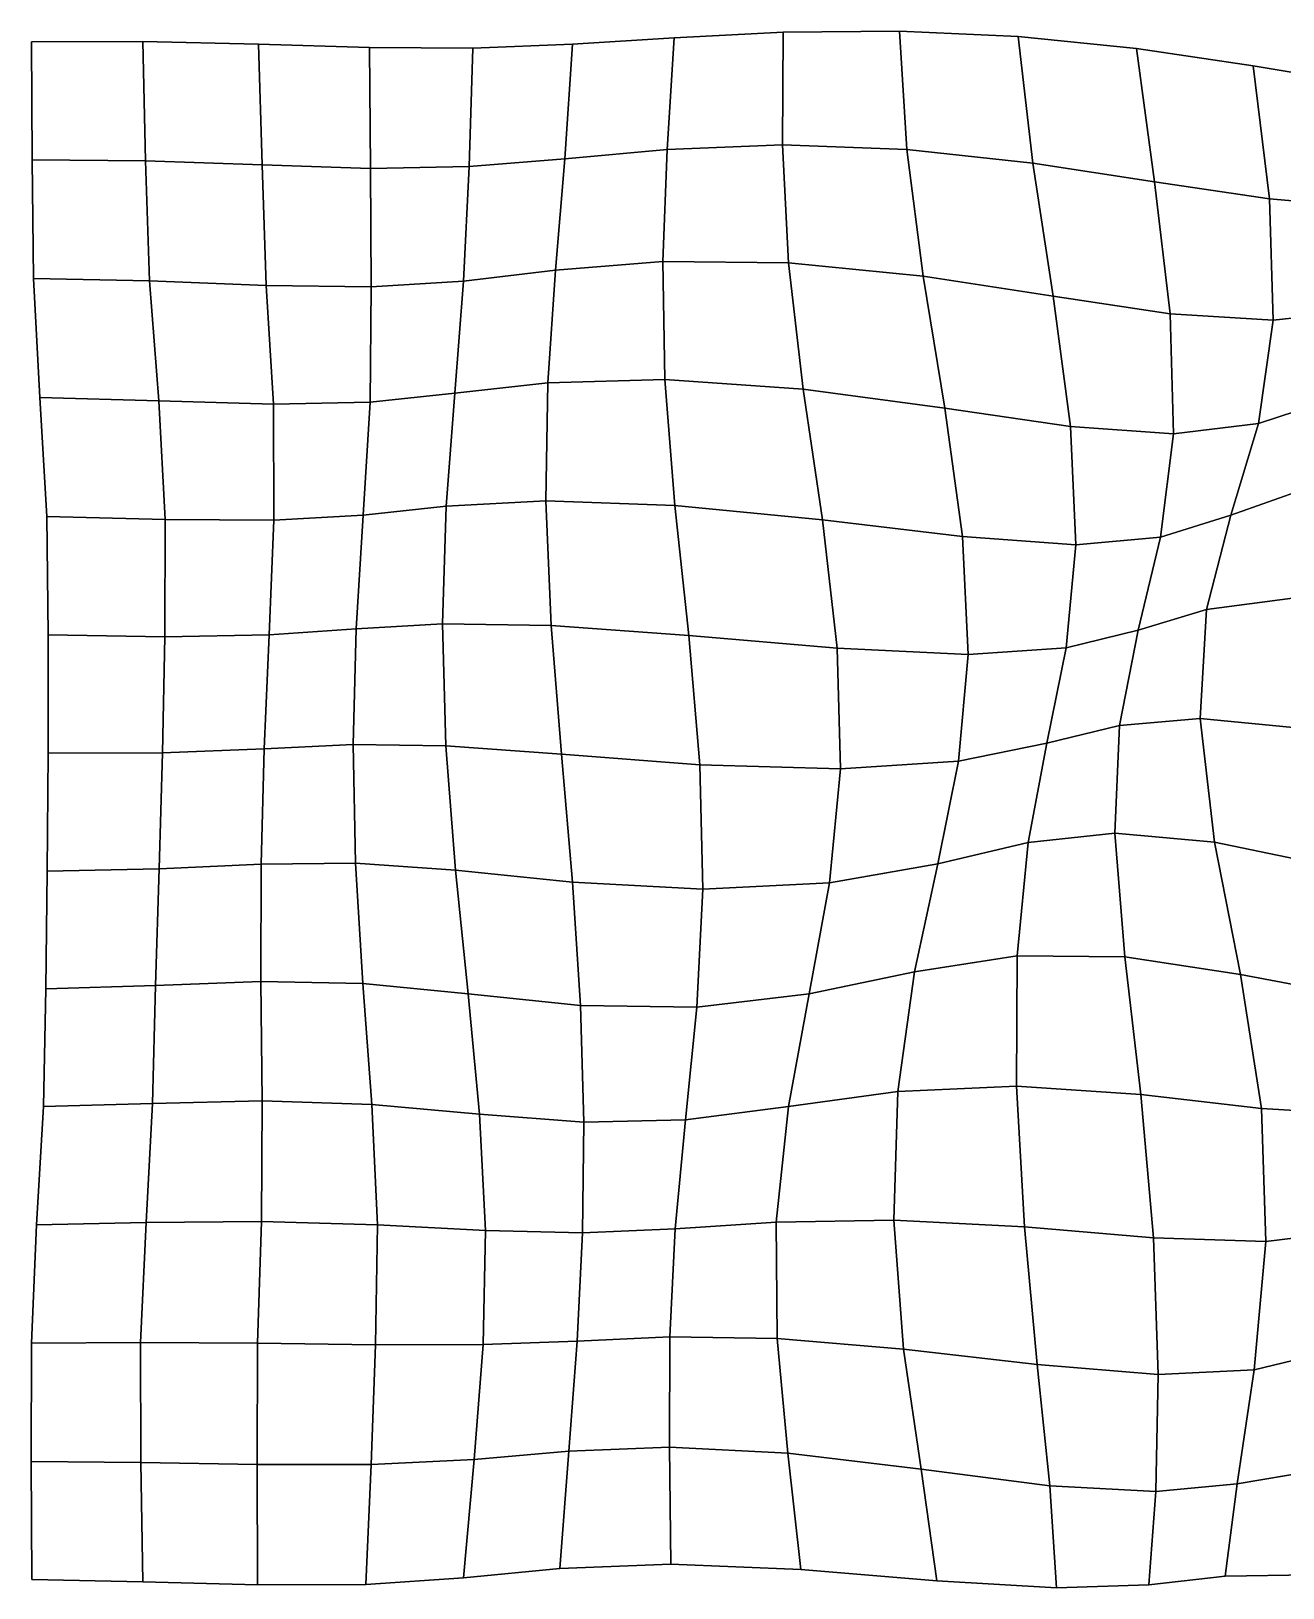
# Model space of a CAD drawing. Extents: x -161 to 228, y -141 to 124.
# Drawn here: x -160.5 to 38.8, y -127.3 to 120.7 of the extents above; entities that cross this region are included whole.
import ezdxf

# ---------------------------------------------------------------- set-up
doc = ezdxf.new("R2010")
doc.units = 0

msp = doc.modelspace()

# ---------------------------------------------------------------- linework, layer by layer
for points in [[(-160.384949, 100.178741, -1.357728), (-142.300522, 100.053879, -1.408922), (-142.7435, 119.054535, -1.38589), (-160.458786, 119.004227, -1.338084)], [(-160.384949, 100.178741, -1.357728), (-160.458786, 119.004227, -1.338084), (-142.7435, 119.054535, -1.38589), (-142.300522, 100.053879, -1.408922)], [(-142.300522, 100.053879, -1.408922), (-123.758606, 99.385094, -1.36511), (-124.346878, 118.637657, -1.393249), (-142.7435, 119.054535, -1.38589)], [(-142.300522, 100.053879, -1.408922), (-142.7435, 119.054535, -1.38589), (-124.346878, 118.637657, -1.393249), (-123.758606, 99.385094, -1.36511)], [(-75.519615, 100.346245, -1.268009), (-59.221642, 101.844704, -1.053401), (-58.14576, 119.648933, -1.196421), (-74.338524, 118.599152, -1.436827)], [(-75.519615, 100.346245, -1.268009), (-74.338524, 118.599152, -1.436827), (-58.14576, 119.648933, -1.196421), (-59.221642, 101.844704, -1.053401)], [(-59.221642, 101.844704, -1.053401), (-40.890156, 102.580353, -0.686185), (-40.768822, 120.534836, -0.722255), (-58.14576, 119.648933, -1.196421)], [(-59.221642, 101.844704, -1.053401), (-58.14576, 119.648933, -1.196421), (-40.768822, 120.534836, -0.722255), (-40.890156, 102.580353, -0.686185)], [(-40.890156, 102.580353, -0.686185), (-21.054384, 101.857925, -0.446869), (-22.252958, 120.698212, -0.2641), (-40.768822, 120.534836, -0.722255)], [(-40.890156, 102.580353, -0.686185), (-40.768822, 120.534836, -0.722255), (-22.252958, 120.698212, -0.2641), (-21.054384, 101.857925, -0.446869)], [(-21.054384, 101.857925, -0.446869), (-0.981078, 99.677773, -0.624965), (-3.31605, 119.832596, -0.153397), (-22.252958, 120.698212, -0.2641)], [(-21.054384, 101.857925, -0.446869), (-22.252958, 120.698212, -0.2641), (-3.31605, 119.832596, -0.153397), (-0.981078, 99.677773, -0.624965)], [(-0.981078, 99.677773, -0.624965), (18.378553, 96.699692, -1.208621), (15.499022, 117.907082, -0.508927), (-3.31605, 119.832596, -0.153397)], [(-0.981078, 99.677773, -0.624965), (-3.31605, 119.832596, -0.153397), (15.499022, 117.907082, -0.508927), (18.378553, 96.699692, -1.208621)], [(-123.758606, 99.385094, -1.36511), (-106.474648, 98.821465, -1.302998), (-106.657997, 118.088188, -1.401942), (-124.346878, 118.637657, -1.393249)], [(-123.758606, 99.385094, -1.36511), (-124.346878, 118.637657, -1.393249), (-106.657997, 118.088188, -1.401942), (-106.474648, 98.821465, -1.302998)], [(-106.474648, 98.821465, -1.302998), (-90.7509, 99.106941, -1.299871), (-90.212784, 117.98687, -1.449979), (-106.657997, 118.088188, -1.401942)], [(-106.474648, 98.821465, -1.302998), (-106.657997, 118.088188, -1.401942), (-90.212784, 117.98687, -1.449979), (-90.7509, 99.106941, -1.299871)], [(-90.7509, 99.106941, -1.299871), (-75.519615, 100.346245, -1.268009), (-74.338524, 118.599152, -1.436827), (-90.212784, 117.98687, -1.449979)], [(-90.7509, 99.106941, -1.299871), (-90.212784, 117.98687, -1.449979), (-74.338524, 118.599152, -1.436827), (-75.519615, 100.346245, -1.268009)], [(18.378553, 96.699692, -1.208621), (36.692879, 93.958305, -1.828453), (34.093605, 115.154266, -1.102089), (15.499022, 117.907082, -0.508927)], [(18.378553, 96.699692, -1.208621), (15.499022, 117.907082, -0.508927), (34.093605, 115.154266, -1.102089), (36.692879, 93.958305, -1.828453)], [(36.692879, 93.958305, -1.828453), (53.955246, 92.505173, -1.999195), (52.500904, 112.086723, -1.490066), (34.093605, 115.154266, -1.102089)], [(36.692879, 93.958305, -1.828453), (34.093605, 115.154266, -1.102089), (52.500904, 112.086723, -1.490066), (53.955246, 92.505173, -1.999195)], [(-77.016464, 82.626167, -1.197843), (-59.951984, 83.989044, -1.142582), (-59.221642, 101.844704, -1.053401), (-75.519615, 100.346245, -1.268009)], [(-77.016464, 82.626167, -1.197843), (-75.519615, 100.346245, -1.268009), (-59.221642, 101.844704, -1.053401), (-59.951984, 83.989044, -1.142582)], [(-59.951984, 83.989044, -1.142582), (-39.918171, 83.780708, -0.956064), (-40.890156, 102.580353, -0.686185), (-59.221642, 101.844704, -1.053401)], [(-59.951984, 83.989044, -1.142582), (-59.221642, 101.844704, -1.053401), (-40.890156, 102.580353, -0.686185), (-39.918171, 83.780708, -0.956064)], [(-39.918171, 83.780708, -0.956064), (-18.458668, 81.679085, -0.871977), (-21.054384, 101.857925, -0.446869), (-40.890156, 102.580353, -0.686185)], [(-39.918171, 83.780708, -0.956064), (-40.890156, 102.580353, -0.686185), (-21.054384, 101.857925, -0.446869), (-18.458668, 81.679085, -0.871977)], [(-18.458668, 81.679085, -0.871977), (2.258194, 78.476555, -1.11903), (-0.981078, 99.677773, -0.624965), (-21.054384, 101.857925, -0.446869)], [(-18.458668, 81.679085, -0.871977), (-21.054384, 101.857925, -0.446869), (-0.981078, 99.677773, -0.624965), (2.258194, 78.476555, -1.11903)], [(-160.176788, 81.282349, -1.377606), (-141.668961, 80.922768, -1.414984), (-142.300522, 100.053879, -1.408922), (-160.384949, 100.178741, -1.357728)], [(-160.176788, 81.282349, -1.377606), (-160.384949, 100.178741, -1.357728), (-142.300522, 100.053879, -1.408922), (-141.668961, 80.922768, -1.414984)], [(-141.668961, 80.922768, -1.414984), (-123.078262, 80.170738, -1.289714), (-123.758606, 99.385094, -1.36511), (-142.300522, 100.053879, -1.408922)], [(-141.668961, 80.922768, -1.414984), (-142.300522, 100.053879, -1.408922), (-123.758606, 99.385094, -1.36511), (-123.078262, 80.170738, -1.289714)], [(-123.078262, 80.170738, -1.289714), (-106.362785, 79.942047, -1.146282), (-106.474648, 98.821465, -1.302998), (-123.758606, 99.385094, -1.36511)], [(-123.078262, 80.170738, -1.289714), (-123.758606, 99.385094, -1.36511), (-106.474648, 98.821465, -1.302998), (-106.362785, 79.942047, -1.146282)], [(-91.675919, 80.878006, -1.137719), (-77.016464, 82.626167, -1.197843), (-75.519615, 100.346245, -1.268009), (-90.7509, 99.106941, -1.299871)], [(-91.675919, 80.878006, -1.137719), (-90.7509, 99.106941, -1.299871), (-75.519615, 100.346245, -1.268009), (-77.016464, 82.626167, -1.197843)], [(2.258194, 78.476555, -1.11903), (20.888704, 75.657555, -1.620134), (18.378553, 96.699692, -1.208621), (-0.981078, 99.677773, -0.624965)], [(2.258194, 78.476555, -1.11903), (-0.981078, 99.677773, -0.624965), (18.378553, 96.699692, -1.208621), (20.888704, 75.657555, -1.620134)], [(-106.362785, 79.942047, -1.146282), (-91.675919, 80.878006, -1.137719), (-90.7509, 99.106941, -1.299871), (-106.474648, 98.821465, -1.302998)], [(-106.362785, 79.942047, -1.146282), (-106.474648, 98.821465, -1.302998), (-90.7509, 99.106941, -1.299871), (-91.675919, 80.878006, -1.137719)], [(20.888704, 75.657555, -1.620134), (37.291821, 74.657455, -1.99546), (36.692879, 93.958305, -1.828453), (18.378553, 96.699692, -1.208621)], [(20.888704, 75.657555, -1.620134), (18.378553, 96.699692, -1.208621), (36.692879, 93.958305, -1.828453), (37.291821, 74.657455, -1.99546)], [(37.291821, 74.657455, -1.99546), (52.091236, 76.2258, -1.859146), (53.955246, 92.505173, -1.999195), (36.692879, 93.958305, -1.828453)], [(37.291821, 74.657455, -1.99546), (36.692879, 93.958305, -1.828453), (53.955246, 92.505173, -1.999195), (52.091236, 76.2258, -1.859146)], [(-93.063492, 63.033962, -1.003743), (-78.246712, 64.694389, -1.275693), (-77.016464, 82.626167, -1.197843), (-91.675919, 80.878006, -1.137719)], [(-93.063492, 63.033962, -1.003743), (-91.675919, 80.878006, -1.137719), (-77.016464, 82.626167, -1.197843), (-78.246712, 64.694389, -1.275693)], [(-78.246712, 64.694389, -1.275693), (-59.594452, 65.179359, -1.476064), (-59.951984, 83.989044, -1.142582), (-77.016464, 82.626167, -1.197843)], [(-78.246712, 64.694389, -1.275693), (-77.016464, 82.626167, -1.197843), (-59.951984, 83.989044, -1.142582), (-59.594452, 65.179359, -1.476064)], [(-59.594452, 65.179359, -1.476064), (-37.56287, 63.670246, -1.440945), (-39.918171, 83.780708, -0.956064), (-59.951984, 83.989044, -1.142582)], [(-59.594452, 65.179359, -1.476064), (-59.951984, 83.989044, -1.142582), (-39.918171, 83.780708, -0.956064), (-37.56287, 63.670246, -1.440945)], [(-37.56287, 63.670246, -1.440945), (-15.030959, 60.645325, -1.301701), (-18.458668, 81.679085, -0.871977), (-39.918171, 83.780708, -0.956064)], [(-37.56287, 63.670246, -1.440945), (-39.918171, 83.780708, -0.956064), (-18.458668, 81.679085, -0.871977), (-15.030959, 60.645325, -1.301701)], [(-159.163162, 62.337269, -1.396685), (-140.178253, 61.823906, -1.40298), (-141.668961, 80.922768, -1.414984), (-160.176788, 81.282349, -1.377606)], [(-159.163162, 62.337269, -1.396685), (-160.176788, 81.282349, -1.377606), (-141.668961, 80.922768, -1.414984), (-140.178253, 61.823906, -1.40298)], [(-140.178253, 61.823906, -1.40298), (-121.92572, 61.269581, -1.171203), (-123.078262, 80.170738, -1.289714), (-141.668961, 80.922768, -1.414984)], [(-140.178253, 61.823906, -1.40298), (-141.668961, 80.922768, -1.414984), (-123.078262, 80.170738, -1.289714), (-121.92572, 61.269581, -1.171203)], [(-121.92572, 61.269581, -1.171203), (-106.537506, 61.597912, -0.950248), (-106.362785, 79.942047, -1.146282), (-123.078262, 80.170738, -1.289714)], [(-121.92572, 61.269581, -1.171203), (-123.078262, 80.170738, -1.289714), (-106.362785, 79.942047, -1.146282), (-106.537506, 61.597912, -0.950248)], [(-106.537506, 61.597912, -0.950248), (-93.063492, 63.033962, -1.003743), (-91.675919, 80.878006, -1.137719), (-106.362785, 79.942047, -1.146282)], [(-106.537506, 61.597912, -0.950248), (-106.362785, 79.942047, -1.146282), (-91.675919, 80.878006, -1.137719), (-93.063492, 63.033962, -1.003743)], [(-15.030959, 60.645325, -1.301701), (5.020063, 57.685654, -1.275159), (2.258194, 78.476555, -1.11903), (-18.458668, 81.679085, -0.871977)], [(-15.030959, 60.645325, -1.301701), (-18.458668, 81.679085, -0.871977), (2.258194, 78.476555, -1.11903), (5.020063, 57.685654, -1.275159)], [(5.020063, 57.685654, -1.275159), (21.3964, 56.555374, -1.363737), (20.888704, 75.657555, -1.620134), (2.258194, 78.476555, -1.11903)], [(5.020063, 57.685654, -1.275159), (2.258194, 78.476555, -1.11903), (20.888704, 75.657555, -1.620134), (21.3964, 56.555374, -1.363737)], [(21.3964, 56.555374, -1.363737), (34.913475, 58.202953, -1.336889), (37.291821, 74.657455, -1.99546), (20.888704, 75.657555, -1.620134)], [(21.3964, 56.555374, -1.363737), (20.888704, 75.657555, -1.620134), (37.291821, 74.657455, -1.99546), (34.913475, 58.202953, -1.336889)], [(34.913475, 58.202953, -1.336889), (47.422466, 62.26825, -0.99331), (52.091236, 76.2258, -1.859146), (37.291821, 74.657455, -1.99546)], [(34.913475, 58.202953, -1.336889), (37.291821, 74.657455, -1.99546), (52.091236, 76.2258, -1.859146), (47.422466, 62.26825, -0.99331)], [(-94.460365, 44.995438, -0.911015), (-78.563576, 45.869629, -1.49422), (-78.246712, 64.694389, -1.275693), (-93.063492, 63.033962, -1.003743)], [(-94.460365, 44.995438, -0.911015), (-93.063492, 63.033962, -1.003743), (-78.246712, 64.694389, -1.275693), (-78.563576, 45.869629, -1.49422)], [(-78.563576, 45.869629, -1.49422), (-57.995121, 45.151558, -2.005554), (-59.594452, 65.179359, -1.476064), (-78.246712, 64.694389, -1.275693)], [(-78.563576, 45.869629, -1.49422), (-78.246712, 64.694389, -1.275693), (-59.594452, 65.179359, -1.476064), (-57.995121, 45.151558, -2.005554)], [(-57.995121, 45.151558, -2.005554), (-34.52142, 42.837929, -2.036363), (-37.56287, 63.670246, -1.440945), (-59.594452, 65.179359, -1.476064)], [(-57.995121, 45.151558, -2.005554), (-59.594452, 65.179359, -1.476064), (-37.56287, 63.670246, -1.440945), (-34.52142, 42.837929, -2.036363)], [(-158.060593, 43.394432, -1.414309), (-139.19989, 42.907417, -1.377032), (-140.178253, 61.823906, -1.40298), (-159.163162, 62.337269, -1.396685)], [(-158.060593, 43.394432, -1.414309), (-159.163162, 62.337269, -1.396685), (-140.178253, 61.823906, -1.40298), (-139.19989, 42.907417, -1.377032)], [(-107.644341, 43.578941, -0.732216), (-94.460365, 44.995438, -0.911015), (-93.063492, 63.033962, -1.003743), (-106.537506, 61.597912, -0.950248)], [(-107.644341, 43.578941, -0.732216), (-106.537506, 61.597912, -0.950248), (-93.063492, 63.033962, -1.003743), (-94.460365, 44.995438, -0.911015)], [(-34.52142, 42.837929, -2.036363), (-12.185146, 40.164711, -1.58861), (-15.030959, 60.645325, -1.301701), (-37.56287, 63.670246, -1.440945)], [(-34.52142, 42.837929, -2.036363), (-37.56287, 63.670246, -1.440945), (-15.030959, 60.645325, -1.301701), (-12.185146, 40.164711, -1.58861)], [(30.540949, 43.594463, 0.038896), (42.521229, 47.837944, 0.360728), (47.422466, 62.26825, -0.99331), (34.913475, 58.202953, -1.336889)], [(30.540949, 43.594463, 0.038896), (34.913475, 58.202953, -1.336889), (47.422466, 62.26825, -0.99331), (42.521229, 47.837944, 0.360728)], [(-139.19989, 42.907417, -1.377032), (-121.89653, 42.770847, -1.021696), (-121.92572, 61.269581, -1.171203), (-140.178253, 61.823906, -1.40298)], [(-139.19989, 42.907417, -1.377032), (-140.178253, 61.823906, -1.40298), (-121.92572, 61.269581, -1.171203), (-121.89653, 42.770847, -1.021696)], [(-121.89653, 42.770847, -1.021696), (-107.644341, 43.578941, -0.732216), (-106.537506, 61.597912, -0.950248), (-121.92572, 61.269581, -1.171203)], [(-121.89653, 42.770847, -1.021696), (-121.92572, 61.269581, -1.171203), (-106.537506, 61.597912, -0.950248), (-107.644341, 43.578941, -0.732216)], [(-12.185146, 40.164711, -1.58861), (5.848582, 38.876949, -0.958899), (5.020063, 57.685654, -1.275159), (-15.030959, 60.645325, -1.301701)], [(-12.185146, 40.164711, -1.58861), (-15.030959, 60.645325, -1.301701), (5.020063, 57.685654, -1.275159), (5.848582, 38.876949, -0.958899)], [(5.848582, 38.876949, -0.958899), (19.324963, 40.101379, -0.397329), (21.3964, 56.555374, -1.363737), (5.020063, 57.685654, -1.275159)], [(5.848582, 38.876949, -0.958899), (5.020063, 57.685654, -1.275159), (21.3964, 56.555374, -1.363737), (19.324963, 40.101379, -0.397329)], [(19.324963, 40.101379, -0.397329), (30.540949, 43.594463, 0.038896), (34.913475, 58.202953, -1.336889), (21.3964, 56.555374, -1.363737)], [(19.324963, 40.101379, -0.397329), (21.3964, 56.555374, -1.363737), (34.913475, 58.202953, -1.336889), (30.540949, 43.594463, 0.038896)], [(26.675207, 28.532753, 1.903571), (40.341553, 30.373466, 2.078682), (42.521229, 47.837944, 0.360728), (30.540949, 43.594463, 0.038896)], [(26.675207, 28.532753, 1.903571), (30.540949, 43.594463, 0.038896), (42.521229, 47.837944, 0.360728), (40.341553, 30.373466, 2.078682)], [(-108.789291, 25.496048, -0.502055), (-95.047287, 26.292831, -0.83423), (-94.460365, 44.995438, -0.911015), (-107.644341, 43.578941, -0.732216)], [(-108.789291, 25.496048, -0.502055), (-107.644341, 43.578941, -0.732216), (-94.460365, 44.995438, -0.911015), (-95.047287, 26.292831, -0.83423)], [(-95.047287, 26.292831, -0.83423), (-77.714081, 26.000694, -1.788263), (-78.563576, 45.869629, -1.49422), (-94.460365, 44.995438, -0.911015)], [(-95.047287, 26.292831, -0.83423), (-94.460365, 44.995438, -0.911015), (-78.563576, 45.869629, -1.49422), (-77.714081, 26.000694, -1.788263)], [(-77.714081, 26.000694, -1.788263), (-55.782879, 24.41316, -2.653391), (-57.995121, 45.151558, -2.005554), (-78.563576, 45.869629, -1.49422)], [(-77.714081, 26.000694, -1.788263), (-78.563576, 45.869629, -1.49422), (-57.995121, 45.151558, -2.005554), (-55.782879, 24.41316, -2.653391)], [(-55.782879, 24.41316, -2.653391), (-32.153442, 22.402576, -2.702646), (-34.52142, 42.837929, -2.036363), (-57.995121, 45.151558, -2.005554)], [(-55.782879, 24.41316, -2.653391), (-57.995121, 45.151558, -2.005554), (-34.52142, 42.837929, -2.036363), (-32.153442, 22.402576, -2.702646)], [(-157.833939, 24.499842, -1.43186), (-139.243027, 24.223711, -1.34908), (-139.19989, 42.907417, -1.377032), (-158.060593, 43.394432, -1.414309)], [(-157.833939, 24.499842, -1.43186), (-158.060593, 43.394432, -1.414309), (-139.19989, 42.907417, -1.377032), (-139.243027, 24.223711, -1.34908)], [(-139.243027, 24.223711, -1.34908), (-122.631607, 24.547052, -0.862121), (-121.89653, 42.770847, -1.021696), (-139.19989, 42.907417, -1.377032)], [(-139.243027, 24.223711, -1.34908), (-139.19989, 42.907417, -1.377032), (-121.89653, 42.770847, -1.021696), (-122.631607, 24.547052, -0.862121)], [(-122.631607, 24.547052, -0.862121), (-108.789291, 25.496048, -0.502055), (-107.644341, 43.578941, -0.732216), (-121.89653, 42.770847, -1.021696)], [(-122.631607, 24.547052, -0.862121), (-121.89653, 42.770847, -1.021696), (-107.644341, 43.578941, -0.732216), (-108.789291, 25.496048, -0.502055)], [(-32.153442, 22.402576, -2.702646), (-11.295496, 21.408489, -1.777786), (-12.185146, 40.164711, -1.58861), (-34.52142, 42.837929, -2.036363)], [(-32.153442, 22.402576, -2.702646), (-34.52142, 42.837929, -2.036363), (-12.185146, 40.164711, -1.58861), (-11.295496, 21.408489, -1.777786)], [(15.777723, 25.276936, 1.053763), (26.675207, 28.532753, 1.903571), (30.540949, 43.594463, 0.038896), (19.324963, 40.101379, -0.397329)], [(15.777723, 25.276936, 1.053763), (19.324963, 40.101379, -0.397329), (30.540949, 43.594463, 0.038896), (26.675207, 28.532753, 1.903571)], [(-11.295496, 21.408489, -1.777786), (4.301265, 22.434013, -0.317616), (5.848582, 38.876949, -0.958899), (-12.185146, 40.164711, -1.58861)], [(-11.295496, 21.408489, -1.777786), (-12.185146, 40.164711, -1.58861), (5.848582, 38.876949, -0.958899), (4.301265, 22.434013, -0.317616)], [(4.301265, 22.434013, -0.317616), (15.777723, 25.276936, 1.053763), (19.324963, 40.101379, -0.397329), (5.848582, 38.876949, -0.958899)], [(4.301265, 22.434013, -0.317616), (5.848582, 38.876949, -0.958899), (19.324963, 40.101379, -0.397329), (15.777723, 25.276936, 1.053763)], [(25.626669, 11.203737, 3.977736), (42.123867, 9.599291, 4.233755), (40.341553, 30.373466, 2.078682), (26.675207, 28.532753, 1.903571)], [(25.626669, 11.203737, 3.977736), (26.675207, 28.532753, 1.903571), (40.341553, 30.373466, 2.078682), (42.123867, 9.599291, 4.233755)], [(12.823574, 10.100813, 2.539712), (25.626669, 11.203737, 3.977736), (26.675207, 28.532753, 1.903571), (15.777723, 25.276936, 1.053763)], [(12.823574, 10.100813, 2.539712), (15.777723, 25.276936, 1.053763), (26.675207, 28.532753, 1.903571), (25.626669, 11.203737, 3.977736)], [(-123.408638, 6.356293, -0.720616), (-109.274849, 7.040526, -0.262739), (-108.789291, 25.496048, -0.502055), (-122.631607, 24.547052, -0.862121)], [(-123.408638, 6.356293, -0.720616), (-122.631607, 24.547052, -0.862121), (-108.789291, 25.496048, -0.502055), (-109.274849, 7.040526, -0.262739)], [(-109.274849, 7.040526, -0.262739), (-94.474068, 6.855068, -0.712834), (-95.047287, 26.292831, -0.83423), (-108.789291, 25.496048, -0.502055)], [(-109.274849, 7.040526, -0.262739), (-108.789291, 25.496048, -0.502055), (-95.047287, 26.292831, -0.83423), (-94.474068, 6.855068, -0.712834)], [(-94.474068, 6.855068, -0.712834), (-76.057594, 5.514853, -2.039171), (-77.714081, 26.000694, -1.788263), (-95.047287, 26.292831, -0.83423)], [(-94.474068, 6.855068, -0.712834), (-95.047287, 26.292831, -0.83423), (-77.714081, 26.000694, -1.788263), (-76.057594, 5.514853, -2.039171)], [(-76.057594, 5.514853, -2.039171), (-54.019554, 3.818749, -3.316204), (-55.782879, 24.41316, -2.653391), (-77.714081, 26.000694, -1.788263)], [(-76.057594, 5.514853, -2.039171), (-77.714081, 26.000694, -1.788263), (-55.782879, 24.41316, -2.653391), (-54.019554, 3.818749, -3.316204)], [(1.246546, 7.239987, 0.236155), (12.823574, 10.100813, 2.539712), (15.777723, 25.276936, 1.053763), (4.301265, 22.434013, -0.317616)], [(1.246546, 7.239987, 0.236155), (4.301265, 22.434013, -0.317616), (15.777723, 25.276936, 1.053763), (12.823574, 10.100813, 2.539712)], [(-157.830368, 5.671645, -1.451551), (-139.629364, 5.709425, -1.336937), (-139.243027, 24.223711, -1.34908), (-157.833939, 24.499842, -1.43186)], [(-157.830368, 5.671645, -1.451551), (-157.833939, 24.499842, -1.43186), (-139.243027, 24.223711, -1.34908), (-139.629364, 5.709425, -1.336937)], [(-139.629364, 5.709425, -1.336937), (-123.408638, 6.356293, -0.720616), (-122.631607, 24.547052, -0.862121), (-139.243027, 24.223711, -1.34908)], [(-139.629364, 5.709425, -1.336937), (-139.243027, 24.223711, -1.34908), (-122.631607, 24.547052, -0.862121), (-123.408638, 6.356293, -0.720616)], [(-54.019554, 3.818749, -3.316204), (-31.66025, 3.150933, -3.463924), (-32.153442, 22.402576, -2.702646), (-55.782879, 24.41316, -2.653391)], [(-54.019554, 3.818749, -3.316204), (-55.782879, 24.41316, -2.653391), (-32.153442, 22.402576, -2.702646), (-31.66025, 3.150933, -3.463924)], [(-31.66025, 3.150933, -3.463924), (-12.834366, 4.412868, -2.099759), (-11.295496, 21.408489, -1.777786), (-32.153442, 22.402576, -2.702646)], [(-31.66025, 3.150933, -3.463924), (-32.153442, 22.402576, -2.702646), (-11.295496, 21.408489, -1.777786), (-12.834366, 4.412868, -2.099759)], [(-12.834366, 4.412868, -2.099759), (1.246546, 7.239987, 0.236155), (4.301265, 22.434013, -0.317616), (-11.295496, 21.408489, -1.777786)], [(-12.834366, 4.412868, -2.099759), (-11.295496, 21.408489, -1.777786), (4.301265, 22.434013, -0.317616), (1.246546, 7.239987, 0.236155)], [(-1.769789, -8.58652, 0.139072), (12.074853, -7.057676, 3.401335), (12.823574, 10.100813, 2.539712), (1.246546, 7.239987, 0.236155)], [(-1.769789, -8.58652, 0.139072), (1.246546, 7.239987, 0.236155), (12.823574, 10.100813, 2.539712), (12.074853, -7.057676, 3.401335)], [(12.074853, -7.057676, 3.401335), (27.947515, -8.534109, 5.754543), (25.626669, 11.203737, 3.977736), (12.823574, 10.100813, 2.539712)], [(12.074853, -7.057676, 3.401335), (12.823574, 10.100813, 2.539712), (25.626669, 11.203737, 3.977736), (27.947515, -8.534109, 5.754543)], [(27.947515, -8.534109, 5.754543), (46.592369, -12.397468, 6.658019), (42.123867, 9.599291, 4.233755), (25.626669, 11.203737, 3.977736)], [(27.947515, -8.534109, 5.754543), (25.626669, 11.203737, 3.977736), (42.123867, 9.599291, 4.233755), (46.592369, -12.397468, 6.658019)], [(-157.957748, -13.104649, -1.475314), (-140.17128, -12.76868, -1.361933), (-139.629364, 5.709425, -1.336937), (-157.830368, 5.671645, -1.451551)], [(-157.957748, -13.104649, -1.475314), (-157.830368, 5.671645, -1.451551), (-139.629364, 5.709425, -1.336937), (-140.17128, -12.76868, -1.361933)], [(-140.17128, -12.76868, -1.361933), (-123.897346, -12.022712, -0.634546), (-123.408638, 6.356293, -0.720616), (-139.629364, 5.709425, -1.336937)], [(-140.17128, -12.76868, -1.361933), (-139.629364, 5.709425, -1.336937), (-123.408638, 6.356293, -0.720616), (-123.897346, -12.022712, -0.634546)], [(-123.897346, -12.022712, -0.634546), (-108.861542, -11.858165, -0.023498), (-109.274849, 7.040526, -0.262739), (-123.408638, 6.356293, -0.720616)], [(-123.897346, -12.022712, -0.634546), (-123.408638, 6.356293, -0.720616), (-109.274849, 7.040526, -0.262739), (-108.861542, -11.858165, -0.023498)], [(-108.861542, -11.858165, -0.023498), (-92.926903, -12.981753, -0.473144), (-94.474068, 6.855068, -0.712834), (-109.274849, 7.040526, -0.262739)], [(-108.861542, -11.858165, -0.023498), (-109.274849, 7.040526, -0.262739), (-94.474068, 6.855068, -0.712834), (-92.926903, -12.981753, -0.473144)], [(-92.926903, -12.981753, -0.473144), (-74.29496, -14.871578, -2.088317), (-76.057594, 5.514853, -2.039171), (-94.474068, 6.855068, -0.712834)], [(-92.926903, -12.981753, -0.473144), (-94.474068, 6.855068, -0.712834), (-76.057594, 5.514853, -2.039171), (-74.29496, -14.871578, -2.088317)], [(-74.29496, -14.871578, -2.088317), (-53.557556, -15.976599, -3.842582), (-54.019554, 3.818749, -3.316204), (-76.057594, 5.514853, -2.039171)], [(-74.29496, -14.871578, -2.088317), (-76.057594, 5.514853, -2.039171), (-54.019554, 3.818749, -3.316204), (-53.557556, -15.976599, -3.842582)], [(-16.142462, -11.943208, -2.849264), (-1.769789, -8.58652, 0.139072), (1.246546, 7.239987, 0.236155), (-12.834366, 4.412868, -2.099759)], [(-16.142462, -11.943208, -2.849264), (-12.834366, 4.412868, -2.099759), (1.246546, 7.239987, 0.236155), (-1.769789, -8.58652, 0.139072)], [(-53.557556, -15.976599, -3.842582), (-33.386341, -14.965164, -4.33159), (-31.66025, 3.150933, -3.463924), (-54.019554, 3.818749, -3.316204)], [(-53.557556, -15.976599, -3.842582), (-54.019554, 3.818749, -3.316204), (-31.66025, 3.150933, -3.463924), (-33.386341, -14.965164, -4.33159)], [(-33.386341, -14.965164, -4.33159), (-16.142462, -11.943208, -2.849264), (-12.834366, 4.412868, -2.099759), (-31.66025, 3.150933, -3.463924)], [(-33.386341, -14.965164, -4.33159), (-31.66025, 3.150933, -3.463924), (-12.834366, 4.412868, -2.099759), (-16.142462, -11.943208, -2.849264)], [(-3.512851, -26.636276, -1.096413), (13.631235, -26.787842, 2.864274), (12.074853, -7.057676, 3.401335), (-1.769789, -8.58652, 0.139072)], [(-3.512851, -26.636276, -1.096413), (-1.769789, -8.58652, 0.139072), (12.074853, -7.057676, 3.401335), (13.631235, -26.787842, 2.864274)], [(13.631235, -26.787842, 2.864274), (32.070881, -29.590475, 6.338284), (27.947515, -8.534109, 5.754543), (12.074853, -7.057676, 3.401335)], [(13.631235, -26.787842, 2.864274), (12.074853, -7.057676, 3.401335), (27.947515, -8.534109, 5.754543), (32.070881, -29.590475, 6.338284)], [(-19.841759, -29.186844, -4.164247), (-3.512851, -26.636276, -1.096413), (-1.769789, -8.58652, 0.139072), (-16.142462, -11.943208, -2.849264)], [(-19.841759, -29.186844, -4.164247), (-16.142462, -11.943208, -2.849264), (-1.769789, -8.58652, 0.139072), (-3.512851, -26.636276, -1.096413)], [(32.070881, -29.590475, 6.338284), (50.897797, -33.127716, 8.495279), (46.592369, -12.397468, 6.658019), (27.947515, -8.534109, 5.754543)], [(32.070881, -29.590475, 6.338284), (27.947515, -8.534109, 5.754543), (46.592369, -12.397468, 6.658019), (50.897797, -33.127716, 8.495279)], [(-140.70961, -31.348047, -1.442826), (-123.960373, -30.70587, -0.64978), (-123.897346, -12.022712, -0.634546), (-140.17128, -12.76868, -1.361933)], [(-140.70961, -31.348047, -1.442826), (-140.17128, -12.76868, -1.361933), (-123.897346, -12.022712, -0.634546), (-123.960373, -30.70587, -0.64978)], [(-123.960373, -30.70587, -0.64978), (-107.700417, -31.047831, 0.180217), (-108.861542, -11.858165, -0.023498), (-123.897346, -12.022712, -0.634546)], [(-123.960373, -30.70587, -0.64978), (-123.897346, -12.022712, -0.634546), (-108.861542, -11.858165, -0.023498), (-107.700417, -31.047831, 0.180217)], [(-107.700417, -31.047831, 0.180217), (-90.932625, -32.692154, -0.071094), (-92.926903, -12.981753, -0.473144), (-108.861542, -11.858165, -0.023498)], [(-107.700417, -31.047831, 0.180217), (-108.861542, -11.858165, -0.023498), (-92.926903, -12.981753, -0.473144), (-90.932625, -32.692154, -0.071094)], [(-36.613636, -32.651623, -5.177105), (-19.841759, -29.186844, -4.164247), (-16.142462, -11.943208, -2.849264), (-33.386341, -14.965164, -4.33159)], [(-36.613636, -32.651623, -5.177105), (-33.386341, -14.965164, -4.33159), (-16.142462, -11.943208, -2.849264), (-19.841759, -29.186844, -4.164247)], [(-158.179001, -31.864103, -1.502964), (-140.70961, -31.348047, -1.442826), (-140.17128, -12.76868, -1.361933), (-157.957748, -13.104649, -1.475314)], [(-158.179001, -31.864103, -1.502964), (-157.957748, -13.104649, -1.475314), (-140.17128, -12.76868, -1.361933), (-140.70961, -31.348047, -1.442826)], [(-90.932625, -32.692154, -0.071094), (-73.031685, -34.5196, -1.774166), (-74.29496, -14.871578, -2.088317), (-92.926903, -12.981753, -0.473144)], [(-90.932625, -32.692154, -0.071094), (-92.926903, -12.981753, -0.473144), (-74.29496, -14.871578, -2.088317), (-73.031685, -34.5196, -1.774166)], [(-73.031685, -34.5196, -1.774166), (-54.530716, -34.775848, -4.010457), (-53.557556, -15.976599, -3.842582), (-74.29496, -14.871578, -2.088317)], [(-73.031685, -34.5196, -1.774166), (-74.29496, -14.871578, -2.088317), (-53.557556, -15.976599, -3.842582), (-54.530716, -34.775848, -4.010457)], [(-54.530716, -34.775848, -4.010457), (-36.613636, -32.651623, -5.177105), (-33.386341, -14.965164, -4.33159), (-53.557556, -15.976599, -3.842582)], [(-54.530716, -34.775848, -4.010457), (-53.557556, -15.976599, -3.842582), (-33.386341, -14.965164, -4.33159), (-36.613636, -32.651623, -5.177105)], [(-22.488441, -48.235085, -5.771985), (-3.594015, -47.38081, -3.491883), (-3.512851, -26.636276, -1.096413), (-19.841759, -29.186844, -4.164247)], [(-22.488441, -48.235085, -5.771985), (-19.841759, -29.186844, -4.164247), (-3.512851, -26.636276, -1.096413), (-3.594015, -47.38081, -3.491883)], [(-3.594015, -47.38081, -3.491883), (16.208395, -48.684929, 0.458293), (13.631235, -26.787842, 2.864274), (-3.512851, -26.636276, -1.096413)], [(-3.594015, -47.38081, -3.491883), (-3.512851, -26.636276, -1.096413), (13.631235, -26.787842, 2.864274), (16.208395, -48.684929, 0.458293)], [(16.208395, -48.684929, 0.458293), (35.405045, -50.939091, 4.762947), (32.070881, -29.590475, 6.338284), (13.631235, -26.787842, 2.864274)], [(16.208395, -48.684929, 0.458293), (13.631235, -26.787842, 2.864274), (32.070881, -29.590475, 6.338284), (35.405045, -50.939091, 4.762947)], [(-39.913662, -50.62672, -5.645801), (-22.488441, -48.235085, -5.771985), (-19.841759, -29.186844, -4.164247), (-36.613636, -32.651623, -5.177105)], [(-39.913662, -50.62672, -5.645801), (-36.613636, -32.651623, -5.177105), (-19.841759, -29.186844, -4.164247), (-22.488441, -48.235085, -5.771985)], [(35.405045, -50.939091, 4.762947), (52.416958, -51.971542, 8.309172), (50.897797, -33.127716, 8.495279), (32.070881, -29.590475, 6.338284)], [(35.405045, -50.939091, 4.762947), (32.070881, -29.590475, 6.338284), (50.897797, -33.127716, 8.495279), (52.416958, -51.971542, 8.309172)], [(-158.548325, -50.642281, -1.529775), (-141.196426, -50.117199, -1.585828), (-140.70961, -31.348047, -1.442826), (-158.179001, -31.864103, -1.502964)], [(-158.548325, -50.642281, -1.529775), (-158.179001, -31.864103, -1.502964), (-140.70961, -31.348047, -1.442826), (-141.196426, -50.117199, -1.585828)], [(-141.196426, -50.117199, -1.585828), (-123.715927, -49.697762, -0.812339), (-123.960373, -30.70587, -0.64978), (-140.70961, -31.348047, -1.442826)], [(-141.196426, -50.117199, -1.585828), (-140.70961, -31.348047, -1.442826), (-123.960373, -30.70587, -0.64978), (-123.715927, -49.697762, -0.812339)], [(-123.715927, -49.697762, -0.812339), (-106.267464, -50.299423, 0.270707), (-107.700417, -31.047831, 0.180217), (-123.960373, -30.70587, -0.64978)], [(-123.715927, -49.697762, -0.812339), (-123.960373, -30.70587, -0.64978), (-107.700417, -31.047831, 0.180217), (-106.267464, -50.299423, 0.270707)], [(-106.267464, -50.299423, 0.270707), (-89.131508, -51.855247, 0.451588), (-90.932625, -32.692154, -0.071094), (-107.700417, -31.047831, 0.180217)], [(-106.267464, -50.299423, 0.270707), (-107.700417, -31.047831, 0.180217), (-90.932625, -32.692154, -0.071094), (-89.131508, -51.855247, 0.451588)], [(-89.131508, -51.855247, 0.451588), (-72.518959, -53.11488, -1.009643), (-73.031685, -34.5196, -1.774166), (-90.932625, -32.692154, -0.071094)], [(-89.131508, -51.855247, 0.451588), (-90.932625, -32.692154, -0.071094), (-73.031685, -34.5196, -1.774166), (-72.518959, -53.11488, -1.009643)], [(-72.518959, -53.11488, -1.009643), (-56.311234, -52.73407, -3.562794), (-54.530716, -34.775848, -4.010457), (-73.031685, -34.5196, -1.774166)], [(-72.518959, -53.11488, -1.009643), (-73.031685, -34.5196, -1.774166), (-54.530716, -34.775848, -4.010457), (-56.311234, -52.73407, -3.562794)], [(-56.311234, -52.73407, -3.562794), (-39.913662, -50.62672, -5.645801), (-36.613636, -32.651623, -5.177105), (-54.530716, -34.775848, -4.010457)], [(-56.311234, -52.73407, -3.562794), (-54.530716, -34.775848, -4.010457), (-36.613636, -32.651623, -5.177105), (-39.913662, -50.62672, -5.645801)], [(-41.855137, -69.054909, -5.246254), (-23.120447, -68.734894, -6.915101), (-22.488441, -48.235085, -5.771985), (-39.913662, -50.62672, -5.645801)], [(-41.855137, -69.054909, -5.246254), (-39.913662, -50.62672, -5.645801), (-22.488441, -48.235085, -5.771985), (-23.120447, -68.734894, -6.915101)], [(-23.120447, -68.734894, -6.915101), (-2.325753, -69.808571, -6.274333), (-3.594015, -47.38081, -3.491883), (-22.488441, -48.235085, -5.771985)], [(-23.120447, -68.734894, -6.915101), (-22.488441, -48.235085, -5.771985), (-3.594015, -47.38081, -3.491883), (-2.325753, -69.808571, -6.274333)], [(-2.325753, -69.808571, -6.274333), (18.23702, -71.520782, -3.368207), (16.208395, -48.684929, 0.458293), (-3.594015, -47.38081, -3.491883)], [(-2.325753, -69.808571, -6.274333), (-3.594015, -47.38081, -3.491883), (16.208395, -48.684929, 0.458293), (18.23702, -71.520782, -3.368207)], [(18.23702, -71.520782, -3.368207), (36.111954, -72.14286, 0.846816), (35.405045, -50.939091, 4.762947), (16.208395, -48.684929, 0.458293)], [(18.23702, -71.520782, -3.368207), (16.208395, -48.684929, 0.458293), (35.405045, -50.939091, 4.762947), (36.111954, -72.14286, 0.846816)], [(-159.657089, -69.457497, -1.544775), (-142.217453, -69.088989, -1.772614), (-141.196426, -50.117199, -1.585828), (-158.548325, -50.642281, -1.529775)], [(-159.657089, -69.457497, -1.544775), (-158.548325, -50.642281, -1.529775), (-141.196426, -50.117199, -1.585828), (-142.217453, -69.088989, -1.772614)], [(-142.217453, -69.088989, -1.772614), (-123.832001, -68.932251, -1.146849), (-123.715927, -49.697762, -0.812339), (-141.196426, -50.117199, -1.585828)], [(-142.217453, -69.088989, -1.772614), (-141.196426, -50.117199, -1.585828), (-123.715927, -49.697762, -0.812339), (-123.832001, -68.932251, -1.146849)], [(-123.832001, -68.932251, -1.146849), (-105.359016, -69.470146, 0.136477), (-106.267464, -50.299423, 0.270707), (-123.715927, -49.697762, -0.812339)], [(-123.832001, -68.932251, -1.146849), (-123.715927, -49.697762, -0.812339), (-106.267464, -50.299423, 0.270707), (-105.359016, -69.470146, 0.136477)], [(-105.359016, -69.470146, 0.136477), (-88.158112, -70.378571, 0.927738), (-89.131508, -51.855247, 0.451588), (-106.267464, -50.299423, 0.270707)], [(-105.359016, -69.470146, 0.136477), (-106.267464, -50.299423, 0.270707), (-89.131508, -51.855247, 0.451588), (-88.158112, -70.378571, 0.927738)], [(-88.158112, -70.378571, 0.927738), (-72.716263, -70.76368, 0.112551), (-72.518959, -53.11488, -1.009643), (-89.131508, -51.855247, 0.451588)], [(-88.158112, -70.378571, 0.927738), (-89.131508, -51.855247, 0.451588), (-72.518959, -53.11488, -1.009643), (-72.716263, -70.76368, 0.112551)], [(-57.947403, -70.132393, -2.347882), (-41.855137, -69.054909, -5.246254), (-39.913662, -50.62672, -5.645801), (-56.311234, -52.73407, -3.562794)], [(-57.947403, -70.132393, -2.347882), (-56.311234, -52.73407, -3.562794), (-39.913662, -50.62672, -5.645801), (-41.855137, -69.054909, -5.246254)], [(36.111954, -72.14286, 0.846816), (50.447845, -70.375946, 5.133204), (52.416958, -51.971542, 8.309172), (35.405045, -50.939091, 4.762947)], [(36.111954, -72.14286, 0.846816), (35.405045, -50.939091, 4.762947), (52.416958, -51.971542, 8.309172), (50.447845, -70.375946, 5.133204)], [(-72.716263, -70.76368, 0.112551), (-57.947403, -70.132393, -2.347882), (-56.311234, -52.73407, -3.562794), (-72.518959, -53.11488, -1.009643)], [(-72.716263, -70.76368, 0.112551), (-72.518959, -53.11488, -1.009643), (-56.311234, -52.73407, -3.562794), (-57.947403, -70.132393, -2.347882)], [(-160.492126, -88.303581, -1.532589), (-143.143707, -88.198128, -1.95265), (-142.217453, -69.088989, -1.772614), (-159.657089, -69.457497, -1.544775)], [(-160.492126, -88.303581, -1.532589), (-159.657089, -69.457497, -1.544775), (-142.217453, -69.088989, -1.772614), (-143.143707, -88.198128, -1.95265)], [(-143.143707, -88.198128, -1.95265), (-124.493767, -88.30481, -1.623809), (-123.832001, -68.932251, -1.146849), (-142.217453, -69.088989, -1.772614)], [(-143.143707, -88.198128, -1.95265), (-142.217453, -69.088989, -1.772614), (-123.832001, -68.932251, -1.146849), (-124.493767, -88.30481, -1.623809)], [(-124.493767, -88.30481, -1.623809), (-105.683311, -88.569031, -0.31694), (-105.359016, -69.470146, 0.136477), (-123.832001, -68.932251, -1.146849)], [(-124.493767, -88.30481, -1.623809), (-123.832001, -68.932251, -1.146849), (-105.359016, -69.470146, 0.136477), (-105.683311, -88.569031, -0.31694)], [(-58.798866, -87.324112, -0.524622), (-41.743874, -87.560715, -3.671224), (-41.855137, -69.054909, -5.246254), (-57.947403, -70.132393, -2.347882)], [(-58.798866, -87.324112, -0.524622), (-57.947403, -70.132393, -2.347882), (-41.855137, -69.054909, -5.246254), (-41.743874, -87.560715, -3.671224)], [(-41.743874, -87.560715, -3.671224), (-21.608711, -89.256493, -6.676849), (-23.120447, -68.734894, -6.915101), (-41.855137, -69.054909, -5.246254)], [(-41.743874, -87.560715, -3.671224), (-41.855137, -69.054909, -5.246254), (-23.120447, -68.734894, -6.915101), (-21.608711, -89.256493, -6.676849)], [(-21.608711, -89.256493, -6.676849), (-0.309331, -91.739449, -8.02978), (-2.325753, -69.808571, -6.274333), (-23.120447, -68.734894, -6.915101)], [(-21.608711, -89.256493, -6.676849), (-23.120447, -68.734894, -6.915101), (-2.325753, -69.808571, -6.274333), (-0.309331, -91.739449, -8.02978)], [(-105.683311, -88.569031, -0.31694), (-88.548027, -88.549927, 1.089585), (-88.158112, -70.378571, 0.927738), (-105.359016, -69.470146, 0.136477)], [(-105.683311, -88.569031, -0.31694), (-105.359016, -69.470146, 0.136477), (-88.158112, -70.378571, 0.927738), (-88.548027, -88.549927, 1.089585)], [(-88.548027, -88.549927, 1.089585), (-73.54818, -87.981812, 1.252521), (-72.716263, -70.76368, 0.112551), (-88.158112, -70.378571, 0.927738)], [(-88.548027, -88.549927, 1.089585), (-88.158112, -70.378571, 0.927738), (-72.716263, -70.76368, 0.112551), (-73.54818, -87.981812, 1.252521)], [(-73.54818, -87.981812, 1.252521), (-58.798866, -87.324112, -0.524622), (-57.947403, -70.132393, -2.347882), (-72.716263, -70.76368, 0.112551)], [(-73.54818, -87.981812, 1.252521), (-72.716263, -70.76368, 0.112551), (-57.947403, -70.132393, -2.347882), (-58.798866, -87.324112, -0.524622)], [(-0.309331, -91.739449, -8.02978), (18.959253, -93.321121, -7.047028), (18.23702, -71.520782, -3.368207), (-2.325753, -69.808571, -6.274333)], [(-0.309331, -91.739449, -8.02978), (-2.325753, -69.808571, -6.274333), (18.23702, -71.520782, -3.368207), (18.959253, -93.321121, -7.047028)], [(18.959253, -93.321121, -7.047028), (34.273323, -92.568359, -4.103855), (36.111954, -72.14286, 0.846816), (18.23702, -71.520782, -3.368207)], [(18.959253, -93.321121, -7.047028), (18.23702, -71.520782, -3.368207), (36.111954, -72.14286, 0.846816), (34.273323, -92.568359, -4.103855)], [(34.273323, -92.568359, -4.103855), (46.566139, -89.623405, -0.275677), (50.447845, -70.375946, 5.133204), (36.111954, -72.14286, 0.846816)], [(34.273323, -92.568359, -4.103855), (36.111954, -72.14286, 0.846816), (50.447845, -70.375946, 5.133204), (46.566139, -89.623405, -0.275677)], [(-160.535248, -107.157013, -1.480531), (-143.060883, -107.322441, -2.051348), (-143.143707, -88.198128, -1.95265), (-160.492126, -88.303581, -1.532589)], [(-160.535248, -107.157013, -1.480531), (-160.492126, -88.303581, -1.532589), (-143.143707, -88.198128, -1.95265), (-143.060883, -107.322441, -2.051348)], [(-143.060883, -107.322441, -2.051348), (-124.5159, -107.673859, -2.136801), (-124.493767, -88.30481, -1.623809), (-143.143707, -88.198128, -1.95265)], [(-143.060883, -107.322441, -2.051348), (-143.143707, -88.198128, -1.95265), (-124.493767, -88.30481, -1.623809), (-124.5159, -107.673859, -2.136801)], [(-124.5159, -107.673859, -2.136801), (-106.377434, -107.678841, -1.08616), (-105.683311, -88.569031, -0.31694), (-124.493767, -88.30481, -1.623809)], [(-124.5159, -107.673859, -2.136801), (-124.493767, -88.30481, -1.623809), (-105.683311, -88.569031, -0.31694), (-106.377434, -107.678841, -1.08616)], [(-106.377434, -107.678841, -1.08616), (-89.988976, -106.869591, 0.687854), (-88.548027, -88.549927, 1.089585), (-105.683311, -88.569031, -0.31694)], [(-106.377434, -107.678841, -1.08616), (-105.683311, -88.569031, -0.31694), (-88.548027, -88.549927, 1.089585), (-89.988976, -106.869591, 0.687854)], [(-89.988976, -106.869591, 0.687854), (-74.886162, -105.557076, 1.891914), (-73.54818, -87.981812, 1.252521), (-88.548027, -88.549927, 1.089585)], [(-89.988976, -106.869591, 0.687854), (-88.548027, -88.549927, 1.089585), (-73.54818, -87.981812, 1.252521), (-74.886162, -105.557076, 1.891914)], [(-74.886162, -105.557076, 1.891914), (-58.889275, -104.869736, 1.326896), (-58.798866, -87.324112, -0.524622), (-73.54818, -87.981812, 1.252521)], [(-74.886162, -105.557076, 1.891914), (-73.54818, -87.981812, 1.252521), (-58.798866, -87.324112, -0.524622), (-58.889275, -104.869736, 1.326896)], [(-58.889275, -104.869736, 1.326896), (-40.014271, -105.860115, -1.187119), (-41.743874, -87.560715, -3.671224), (-58.798866, -87.324112, -0.524622)], [(-58.889275, -104.869736, 1.326896), (-58.798866, -87.324112, -0.524622), (-41.743874, -87.560715, -3.671224), (-40.014271, -105.860115, -1.187119)], [(-40.014271, -105.860115, -1.187119), (-18.802679, -108.40921, -4.647139), (-21.608711, -89.256493, -6.676849), (-41.743874, -87.560715, -3.671224)], [(-40.014271, -105.860115, -1.187119), (-41.743874, -87.560715, -3.671224), (-21.608711, -89.256493, -6.676849), (-18.802679, -108.40921, -4.647139)], [(-18.802679, -108.40921, -4.647139), (1.716647, -111.033104, -7.510491), (-0.309331, -91.739449, -8.02978), (-21.608711, -89.256493, -6.676849)], [(-18.802679, -108.40921, -4.647139), (-21.608711, -89.256493, -6.676849), (-0.309331, -91.739449, -8.02978), (1.716647, -111.033104, -7.510491)], [(1.716647, -111.033104, -7.510491), (18.577715, -111.970047, -8.606097), (18.959253, -93.321121, -7.047028), (-0.309331, -91.739449, -8.02978)], [(1.716647, -111.033104, -7.510491), (-0.309331, -91.739449, -8.02978), (18.959253, -93.321121, -7.047028), (18.577715, -111.970047, -8.606097)], [(31.541746, -110.724464, -7.693876), (43.490868, -108.710846, -5.412315), (46.566139, -89.623405, -0.275677), (34.273323, -92.568359, -4.103855)], [(31.541746, -110.724464, -7.693876), (34.273323, -92.568359, -4.103855), (46.566139, -89.623405, -0.275677), (43.490868, -108.710846, -5.412315)], [(18.577715, -111.970047, -8.606097), (31.541746, -110.724464, -7.693876), (34.273323, -92.568359, -4.103855), (18.959253, -93.321121, -7.047028)], [(18.577715, -111.970047, -8.606097), (18.959253, -93.321121, -7.047028), (34.273323, -92.568359, -4.103855), (31.541746, -110.724464, -7.693876)], [(-91.701607, -125.703278, -0.327599), (-76.321381, -124.201836, 1.581972), (-74.886162, -105.557076, 1.891914), (-89.988976, -106.869591, 0.687854)], [(-91.701607, -125.703278, -0.327599), (-89.988976, -106.869591, 0.687854), (-74.886162, -105.557076, 1.891914), (-76.321381, -124.201836, 1.581972)], [(-76.321381, -124.201836, 1.581972), (-58.664291, -123.528656, 2.376659), (-58.889275, -104.869736, 1.326896), (-74.886162, -105.557076, 1.891914)], [(-76.321381, -124.201836, 1.581972), (-74.886162, -105.557076, 1.891914), (-58.889275, -104.869736, 1.326896), (-58.664291, -123.528656, 2.376659)], [(-58.664291, -123.528656, 2.376659), (-37.95924, -124.400948, 1.263525), (-40.014271, -105.860115, -1.187119), (-58.889275, -104.869736, 1.326896)], [(-58.664291, -123.528656, 2.376659), (-58.889275, -104.869736, 1.326896), (-40.014271, -105.860115, -1.187119), (-37.95924, -124.400948, 1.263525)], [(-37.95924, -124.400948, 1.263525), (-16.308434, -126.175781, -1.45648), (-18.802679, -108.40921, -4.647139), (-40.014271, -105.860115, -1.187119)], [(-37.95924, -124.400948, 1.263525), (-40.014271, -105.860115, -1.187119), (-18.802679, -108.40921, -4.647139), (-16.308434, -126.175781, -1.45648)], [(-160.427353, -125.993004, -1.386255), (-142.745575, -126.325119, -1.994736), (-143.060883, -107.322441, -2.051348), (-160.535248, -107.157013, -1.480531)], [(-160.427353, -125.993004, -1.386255), (-160.535248, -107.157013, -1.480531), (-143.060883, -107.322441, -2.051348), (-142.745575, -126.325119, -1.994736)], [(-142.745575, -126.325119, -1.994736), (-124.46804, -126.851128, -2.509573), (-124.5159, -107.673859, -2.136801), (-143.060883, -107.322441, -2.051348)], [(-142.745575, -126.325119, -1.994736), (-143.060883, -107.322441, -2.051348), (-124.5159, -107.673859, -2.136801), (-124.46804, -126.851128, -2.509573)], [(-124.46804, -126.851128, -2.509573), (-107.227196, -126.785751, -2.000518), (-106.377434, -107.678841, -1.08616), (-124.5159, -107.673859, -2.136801)], [(-124.46804, -126.851128, -2.509573), (-124.5159, -107.673859, -2.136801), (-106.377434, -107.678841, -1.08616), (-107.227196, -126.785751, -2.000518)], [(-107.227196, -126.785751, -2.000518), (-91.701607, -125.703278, -0.327599), (-89.988976, -106.869591, 0.687854), (-106.377434, -107.678841, -1.08616)], [(-107.227196, -126.785751, -2.000518), (-106.377434, -107.678841, -1.08616), (-89.988976, -106.869591, 0.687854), (-91.701607, -125.703278, -0.327599)], [(-16.308434, -126.175781, -1.45648), (2.769141, -127.309212, -4.639977), (1.716647, -111.033104, -7.510491), (-18.802679, -108.40921, -4.647139)], [(-16.308434, -126.175781, -1.45648), (-18.802679, -108.40921, -4.647139), (1.716647, -111.033104, -7.510491), (2.769141, -127.309212, -4.639977)], [(29.62302, -125.447319, -8.031876), (43.189899, -125.239922, -7.671793), (43.490868, -108.710846, -5.412315), (31.541746, -110.724464, -7.693876)], [(29.62302, -125.447319, -8.031876), (31.541746, -110.724464, -7.693876), (43.490868, -108.710846, -5.412315), (43.189899, -125.239922, -7.671793)], [(2.769141, -127.309212, -4.639977), (17.488482, -126.824654, -7.052073), (18.577715, -111.970047, -8.606097), (1.716647, -111.033104, -7.510491)], [(2.769141, -127.309212, -4.639977), (1.716647, -111.033104, -7.510491), (18.577715, -111.970047, -8.606097), (17.488482, -126.824654, -7.052073)], [(17.488482, -126.824654, -7.052073), (29.62302, -125.447319, -8.031876), (31.541746, -110.724464, -7.693876), (18.577715, -111.970047, -8.606097)], [(17.488482, -126.824654, -7.052073), (18.577715, -111.970047, -8.606097), (31.541746, -110.724464, -7.693876), (29.62302, -125.447319, -8.031876)]]:
    msp.add_3dface(points)

doc.saveas('drawing.dxf')
